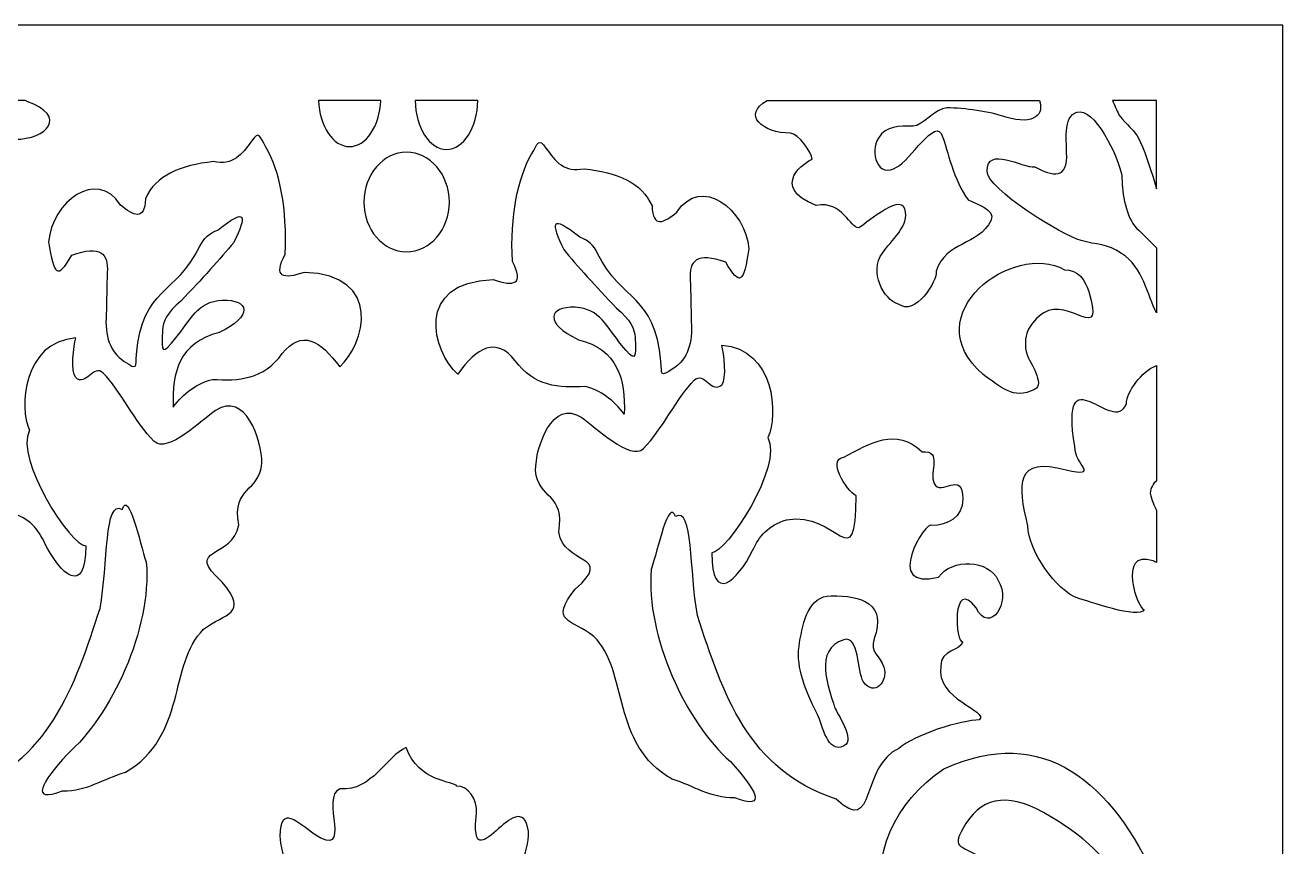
# Model space of a CAD drawing. Header units: centimetres. Extents: x -9.6 to 9.5, y -12.1 to 11.7.
# Drawn here: x 4.39 to 9.48, y 8.37 to 11.69 of the extents above; entities that cross this region are included whole.
import ezdxf

# ---------------------------------------------------------------- set-up
doc = ezdxf.new("R2010")
doc.units = ezdxf.units.CM
doc.header["$MEASUREMENT"] = 0
doc.layers.add('layer 1', color=7, linetype='Continuous')

msp = doc.modelspace()

# ---------------------------------------------------------------- linework, layer by layer
at = {"layer": 'layer 1', "color": 250}
for points, knots in [([(-9.22265, 0.29096), (-9.22265, 0.29096), (-9.623, 0.29096), (-9.623, 0.29096), (-9.623, 0.29096), (-9.623, 0.29096), (-9.623, 11.69161), (-9.623, 11.69161), (-9.623, 11.69161), (-9.623, 11.69161), (9.48269, 11.69161), (9.48269, 11.69161), (9.48269, 11.69161), (9.48269, 11.69161), (9.48269, 0.29096), (9.48269, 0.29096), (9.48269, 0.29096), (9.48269, 0.29096), (-9.22265, 0.29096), (-9.22265, 0.29096)], [0, 0, 0, 0, 0.1666667, 0.1666667, 0.1666667, 0.1666667, 0.3333333, 0.3333333, 0.3333333, 0.3333333, 0.5, 0.5, 0.5, 0.5, 0.6666667, 0.6666667, 0.6666667, 0.6666667, 1, 1, 1, 1]), ([(4.39176, 11.38668), (4.39378, 11.38543), (4.39576, 11.38415), (4.39769, 11.38283), (4.39769, 11.38283), (4.56735, 11.32326), (4.47808, 11.22963), (4.3497, 11.22963), (4.3497, 11.22963), (4.31867, 11.22963), (4.26222, 11.15018), (4.26222, 11.12465), (4.26222, 11.12465), (4.28381, 11.1187), (4.44236, 11.0117), (4.24528, 10.9374), (4.24528, 10.9374), (4.1385, 10.95746), (4.10805, 10.84294), (4.07314, 10.84662), (4.07314, 10.84662), (4.06184, 10.84945), (3.90663, 10.98847), (3.88687, 10.92322), (3.88687, 10.92322), (3.8643, 10.85513), (3.94613, 10.79271), (3.97718, 10.74448), (3.97718, 10.74448), (4.03291, 10.66788), (3.97412, 10.55629), (3.91227, 10.53737), (3.91227, 10.53737), (3.84635, 10.48605), (3.75352, 10.63114), (3.75986, 10.67071), (3.75986, 10.67071), (3.72036, 10.79555), (3.59054, 10.77002), (3.53692, 10.87782), (3.53692, 10.87782), (3.51716, 10.92038), (3.60748, 10.94592), (3.63005, 10.9601), (3.63005, 10.9601), (3.68933, 11.03615), (3.71473, 11.16514), (3.73448, 11.21544), (3.73448, 11.21544), (3.7589, 11.30334), (3.86991, 11.11327), (3.91792, 11.09345), (3.91792, 11.09345), (3.99694, 11.03954), (4.03081, 11.15586), (3.99411, 11.20977), (3.99411, 11.20977), (3.96025, 11.26083), (3.91227, 11.258), (3.85301, 11.258), (3.85301, 11.258), (3.81631, 11.258), (3.76269, 11.33176), (3.71754, 11.33176), (3.71754, 11.33176), (3.64416, 11.33176), (3.54539, 11.31758), (3.47766, 11.29488), (3.47766, 11.29488), (3.3406, 11.25357), (3.31264, 11.32715), (3.3557, 11.38668), (3.3557, 11.38668), (3.3557, 11.38668), (4.39176, 11.38668), (4.39176, 11.38668)], [0, 0, 0, 0, 0.05, 0.05, 0.05, 0.05, 0.1, 0.1, 0.1, 0.1, 0.15, 0.15, 0.15, 0.15, 0.2, 0.2, 0.2, 0.2, 0.25, 0.25, 0.25, 0.25, 0.3, 0.3, 0.3, 0.3, 0.35, 0.35, 0.35, 0.35, 0.4, 0.4, 0.4, 0.4, 0.45, 0.45, 0.45, 0.45, 0.5, 0.5, 0.5, 0.5, 0.55, 0.55, 0.55, 0.55, 0.6, 0.6, 0.6, 0.6, 0.65, 0.65, 0.65, 0.65, 0.7, 0.7, 0.7, 0.7, 0.75, 0.75, 0.75, 0.75, 0.8, 0.8, 0.8, 0.8, 0.85, 0.85, 0.85, 0.85, 0.9, 0.9, 0.9, 0.9, 1, 1, 1, 1]), ([(5.8311, 11.38668), (5.82629, 11.28256), (5.77132, 11.19997), (5.70457, 11.19997), (5.70457, 11.19997), (5.63783, 11.19997), (5.58283, 11.28256), (5.57802, 11.38668), (5.57802, 11.38668), (5.57802, 11.38668), (5.8311, 11.38668), (5.8311, 11.38668)], [0, 0, 0, 0, 0.25, 0.25, 0.25, 0.25, 0.5, 0.5, 0.5, 0.5, 1, 1, 1, 1]), ([(6.22362, 11.38668), (6.22249, 11.2772), (6.16596, 11.18845), (6.09676, 11.18845), (6.09676, 11.18845), (6.02758, 11.18845), (5.97102, 11.2772), (5.96991, 11.38668), (5.96991, 11.38668), (5.96991, 11.38668), (6.22362, 11.38668), (6.22362, 11.38668)], [0, 0, 0, 0, 0.25, 0.25, 0.25, 0.25, 0.5, 0.5, 0.5, 0.5, 1, 1, 1, 1]), ([(7.39462, 11.38668), (7.29215, 11.32837), (7.37539, 11.25427), (7.48959, 11.25426), (7.48959, 11.25426), (7.52064, 11.25426), (7.57708, 11.17482), (7.57708, 11.14929), (7.57708, 11.14929), (7.55549, 11.14333), (7.39694, 11.03634), (7.59401, 10.96204), (7.59401, 10.96204), (7.70079, 10.9821), (7.73125, 10.86757), (7.76617, 10.87126), (7.76617, 10.87126), (7.77745, 10.87409), (7.93268, 11.01311), (7.95242, 10.94785), (7.95242, 10.94785), (7.97501, 10.87976), (7.89316, 10.81734), (7.86212, 10.76911), (7.86212, 10.76911), (7.80639, 10.69252), (7.86519, 10.58093), (7.92703, 10.56201), (7.92703, 10.56201), (7.99294, 10.51069), (8.08578, 10.65577), (8.07943, 10.69535), (8.07943, 10.69535), (8.11893, 10.82018), (8.24876, 10.79465), (8.30237, 10.90246), (8.30237, 10.90246), (8.32213, 10.94502), (8.23183, 10.97055), (8.20925, 10.98474), (8.20925, 10.98474), (8.14997, 11.06078), (8.12458, 11.18977), (8.10483, 11.24008), (8.10483, 11.24008), (8.08041, 11.32798), (7.96938, 11.13791), (7.92139, 11.11808), (7.92139, 11.11808), (7.84236, 11.06418), (7.8085, 11.1805), (7.84519, 11.2344), (7.84519, 11.2344), (7.87905, 11.28547), (7.92703, 11.28263), (7.9863, 11.28263), (7.9863, 11.28263), (8.02298, 11.28263), (8.0766, 11.3564), (8.12176, 11.3564), (8.12176, 11.3564), (8.19514, 11.3564), (8.29392, 11.34221), (8.36165, 11.31951), (8.36165, 11.31951), (8.48013, 11.2838), (8.5171, 11.33396), (8.49712, 11.38668), (8.49712, 11.38668), (8.49712, 11.38668), (7.39462, 11.38668), (7.39462, 11.38668)], [0, 0, 0, 0, 0.0526316, 0.0526316, 0.0526316, 0.0526316, 0.1052632, 0.1052632, 0.1052632, 0.1052632, 0.1578947, 0.1578947, 0.1578947, 0.1578947, 0.2105263, 0.2105263, 0.2105263, 0.2105263, 0.2631579, 0.2631579, 0.2631579, 0.2631579, 0.3157895, 0.3157895, 0.3157895, 0.3157895, 0.3684211, 0.3684211, 0.3684211, 0.3684211, 0.4210526, 0.4210526, 0.4210526, 0.4210526, 0.4736842, 0.4736842, 0.4736842, 0.4736842, 0.5263158, 0.5263158, 0.5263158, 0.5263158, 0.5789474, 0.5789474, 0.5789474, 0.5789474, 0.6315789, 0.6315789, 0.6315789, 0.6315789, 0.6842105, 0.6842105, 0.6842105, 0.6842105, 0.7368421, 0.7368421, 0.7368421, 0.7368421, 0.7894737, 0.7894737, 0.7894737, 0.7894737, 0.8421053, 0.8421053, 0.8421053, 0.8421053, 0.8947368, 0.8947368, 0.8947368, 0.8947368, 1, 1, 1, 1]), ([(8.97167, 11.02911), (8.88953, 11.29683), (8.89316, 11.23496), (8.81851, 11.32884), (8.81851, 11.32884), (8.8102, 11.34834), (8.80146, 11.36753), (8.79273, 11.38668), (8.79273, 11.38668), (8.79273, 11.38668), (8.97167, 11.38668), (8.97167, 11.38668), (8.97167, 11.38668), (8.97167, 11.38668), (8.97167, 11.02911), (8.97167, 11.02911)], [0, 0, 0, 0, 0.2, 0.2, 0.2, 0.2, 0.4, 0.4, 0.4, 0.4, 0.6, 0.6, 0.6, 0.6, 1, 1, 1, 1]), ([(8.66166, 11.34081), (8.59201, 11.34081), (8.60725, 11.22703), (8.60725, 11.1767), (8.60725, 11.1767), (8.61454, 11.06436), (8.55068, 11.08041), (8.47883, 11.11762), (8.47883, 11.11762), (8.4266, 11.11325), (8.28512, 11.20515), (8.28512, 11.10012), (8.28512, 11.10012), (8.28512, 11.02806), (8.59031, 10.83933), (8.66601, 10.82005), (8.66601, 10.82005), (8.72697, 10.80036), (8.77267, 10.80911), (8.82926, 10.76754), (8.82926, 10.76754), (8.91806, 10.71185), (8.93378, 10.59636), (8.97167, 10.52652), (8.97167, 10.52652), (8.97167, 10.52652), (8.97167, 10.78999), (8.97167, 10.78999), (8.97167, 10.78999), (8.94451, 10.81679), (8.91736, 10.84358), (8.89021, 10.87037), (8.89021, 10.87037), (8.84885, 10.91195), (8.83143, 11.01041), (8.83143, 11.07168), (8.83143, 11.07168), (8.83143, 11.12666), (8.73306, 11.34081), (8.66166, 11.34081)], [0, 0, 0, 0, 0.0909091, 0.0909091, 0.0909091, 0.0909091, 0.1818182, 0.1818182, 0.1818182, 0.1818182, 0.2727273, 0.2727273, 0.2727273, 0.2727273, 0.3636364, 0.3636364, 0.3636364, 0.3636364, 0.4545455, 0.4545455, 0.4545455, 0.4545455, 0.5454545, 0.5454545, 0.5454545, 0.5454545, 0.6363636, 0.6363636, 0.6363636, 0.6363636, 0.7272727, 0.7272727, 0.7272727, 0.7272727, 0.8181818, 0.8181818, 0.8181818, 0.8181818, 1, 1, 1, 1]), ([(5.36599, 11.19757), (5.4225, 11.09959), (5.452, 10.94796), (5.44362, 10.76417), (5.44362, 10.76417), (5.39374, 10.67016), (5.43639, 10.66112), (5.52109, 10.69069), (5.52109, 10.69069), (5.84302, 10.68094), (5.76623, 10.39729), (5.66442, 10.30783), (5.66442, 10.30783), (5.58695, 10.41614), (5.50947, 10.45998), (5.432, 10.36197), (5.432, 10.36197), (5.35609, 10.25736), (5.2545, 10.25048), (5.14921, 10.25755), (5.14921, 10.25755), (5.08531, 10.24209), (5.03366, 10.20213), (4.99039, 10.1454), (4.99039, 10.1454), (4.98515, 10.2892), (5.0161, 10.40652), (5.17633, 10.44705), (5.17633, 10.44705), (5.31579, 10.51231), (5.29897, 10.58308), (5.18871, 10.57805), (5.18871, 10.57805), (5.0884, 10.57349), (5.06157, 10.49827), (5.00129, 10.42518), (5.00129, 10.42518), (4.94728, 10.35972), (4.9407, 10.35754), (4.94682, 10.45621), (4.94682, 10.45621), (4.94896, 10.49066), (4.96503, 10.52855), (5.02139, 10.57467), (5.02139, 10.57467), (5.1058, 10.66285), (5.1819, 10.74717), (5.23571, 10.8117), (5.23571, 10.8117), (5.28869, 10.92144), (5.28945, 10.95625), (5.17058, 10.86182), (5.17058, 10.86182), (5.13667, 10.85084), (5.11362, 10.82778), (5.09839, 10.79643), (5.09839, 10.79643), (5.00205, 10.59812), (4.86529, 10.63185), (4.84216, 10.35847), (4.84216, 10.35847), (4.83777, 10.30644), (4.84808, 10.29357), (4.79253, 10.32985), (4.79253, 10.32985), (4.73382, 10.3682), (4.71283, 10.43428), (4.71923, 10.52053), (4.71923, 10.52053), (4.72052, 10.57725), (4.72183, 10.63397), (4.72311, 10.69069), (4.72311, 10.69069), (4.72951, 10.76562), (4.6972, 10.8036), (4.57978, 10.7603), (4.57978, 10.7603), (4.52092, 10.66015), (4.50712, 10.67821), (4.48593, 10.81444), (4.48593, 10.81444), (4.49905, 10.97403), (4.67984, 11.11493), (4.77734, 10.96325), (4.77734, 10.96325), (4.82915, 10.92042), (4.87488, 10.89647), (4.87806, 10.98847), (4.87806, 10.98847), (4.91873, 11.08368), (5.02093, 11.12469), (5.15309, 11.13929), (5.15309, 11.13929), (5.23174, 11.12168), (5.27099, 11.16962), (5.30739, 11.22229), (5.30739, 11.22229), (5.33786, 11.26636), (5.34002, 11.24259), (5.36599, 11.19757)], [0, 0, 0, 0, 0.0384615, 0.0384615, 0.0384615, 0.0384615, 0.0769231, 0.0769231, 0.0769231, 0.0769231, 0.1153846, 0.1153846, 0.1153846, 0.1153846, 0.1538462, 0.1538462, 0.1538462, 0.1538462, 0.1923077, 0.1923077, 0.1923077, 0.1923077, 0.2307692, 0.2307692, 0.2307692, 0.2307692, 0.2692308, 0.2692308, 0.2692308, 0.2692308, 0.3076923, 0.3076923, 0.3076923, 0.3076923, 0.3461538, 0.3461538, 0.3461538, 0.3461538, 0.3846154, 0.3846154, 0.3846154, 0.3846154, 0.4230769, 0.4230769, 0.4230769, 0.4230769, 0.4615385, 0.4615385, 0.4615385, 0.4615385, 0.5, 0.5, 0.5, 0.5, 0.5384615, 0.5384615, 0.5384615, 0.5384615, 0.5769231, 0.5769231, 0.5769231, 0.5769231, 0.6153846, 0.6153846, 0.6153846, 0.6153846, 0.6538462, 0.6538462, 0.6538462, 0.6538462, 0.6923077, 0.6923077, 0.6923077, 0.6923077, 0.7307692, 0.7307692, 0.7307692, 0.7307692, 0.7692308, 0.7692308, 0.7692308, 0.7692308, 0.8076923, 0.8076923, 0.8076923, 0.8076923, 0.8461538, 0.8461538, 0.8461538, 0.8461538, 0.8846154, 0.8846154, 0.8846154, 0.8846154, 0.9230769, 0.9230769, 0.9230769, 0.9230769, 1, 1, 1, 1]), ([(6.44101, 11.16878), (6.3845, 11.0708), (6.35499, 10.91917), (6.36338, 10.73538), (6.36338, 10.73538), (6.41325, 10.64137), (6.37061, 10.63233), (6.2859, 10.6619), (6.2859, 10.6619), (5.96398, 10.65215), (6.04076, 10.3685), (6.14257, 10.27904), (6.14257, 10.27904), (6.22005, 10.38735), (6.29753, 10.43119), (6.37499, 10.33318), (6.37499, 10.33318), (6.4509, 10.22857), (6.5525, 10.22169), (6.65778, 10.22876), (6.65778, 10.22876), (6.72168, 10.2133), (6.77334, 10.17334), (6.8166, 10.11661), (6.8166, 10.11661), (6.82185, 10.26041), (6.79088, 10.37773), (6.63066, 10.41826), (6.63066, 10.41826), (6.49121, 10.48352), (6.50803, 10.55429), (6.61829, 10.54926), (6.61829, 10.54926), (6.71858, 10.5447), (6.74542, 10.46948), (6.8057, 10.39639), (6.8057, 10.39639), (6.8597, 10.33093), (6.8663, 10.32875), (6.86018, 10.42742), (6.86018, 10.42742), (6.85804, 10.46187), (6.84197, 10.49976), (6.78561, 10.54588), (6.78561, 10.54588), (6.7012, 10.63406), (6.6251, 10.71839), (6.57129, 10.78291), (6.57129, 10.78291), (6.51831, 10.89265), (6.51754, 10.92746), (6.63642, 10.83303), (6.63642, 10.83303), (6.67032, 10.82205), (6.69338, 10.79899), (6.70861, 10.76764), (6.70861, 10.76764), (6.80495, 10.56933), (6.9417, 10.60306), (6.96483, 10.32968), (6.96483, 10.32968), (6.96923, 10.27765), (6.95892, 10.26478), (7.01447, 10.30107), (7.01447, 10.30107), (7.07317, 10.33941), (7.09417, 10.40549), (7.08776, 10.49174), (7.08776, 10.49174), (7.08646, 10.54846), (7.08517, 10.60518), (7.08388, 10.6619), (7.08388, 10.6619), (7.07749, 10.73683), (7.1098, 10.77481), (7.22722, 10.73151), (7.22722, 10.73151), (7.28607, 10.63136), (7.29987, 10.64942), (7.32107, 10.78565), (7.32107, 10.78565), (7.30794, 10.94524), (7.12716, 11.08614), (7.02965, 10.93446), (7.02965, 10.93446), (6.97785, 10.89163), (6.9321, 10.86768), (6.92894, 10.95968), (6.92894, 10.95968), (6.88826, 11.05489), (6.78606, 11.0959), (6.6539, 11.1105), (6.6539, 11.1105), (6.57525, 11.09289), (6.53601, 11.14083), (6.49961, 11.1935), (6.49961, 11.1935), (6.46914, 11.23757), (6.46698, 11.2138), (6.44101, 11.16878)], [0, 0, 0, 0, 0.0384615, 0.0384615, 0.0384615, 0.0384615, 0.0769231, 0.0769231, 0.0769231, 0.0769231, 0.1153846, 0.1153846, 0.1153846, 0.1153846, 0.1538462, 0.1538462, 0.1538462, 0.1538462, 0.1923077, 0.1923077, 0.1923077, 0.1923077, 0.2307692, 0.2307692, 0.2307692, 0.2307692, 0.2692308, 0.2692308, 0.2692308, 0.2692308, 0.3076923, 0.3076923, 0.3076923, 0.3076923, 0.3461538, 0.3461538, 0.3461538, 0.3461538, 0.3846154, 0.3846154, 0.3846154, 0.3846154, 0.4230769, 0.4230769, 0.4230769, 0.4230769, 0.4615385, 0.4615385, 0.4615385, 0.4615385, 0.5, 0.5, 0.5, 0.5, 0.5384615, 0.5384615, 0.5384615, 0.5384615, 0.5769231, 0.5769231, 0.5769231, 0.5769231, 0.6153846, 0.6153846, 0.6153846, 0.6153846, 0.6538462, 0.6538462, 0.6538462, 0.6538462, 0.6923077, 0.6923077, 0.6923077, 0.6923077, 0.7307692, 0.7307692, 0.7307692, 0.7307692, 0.7692308, 0.7692308, 0.7692308, 0.7692308, 0.8076923, 0.8076923, 0.8076923, 0.8076923, 0.8461538, 0.8461538, 0.8461538, 0.8461538, 0.8846154, 0.8846154, 0.8846154, 0.8846154, 0.9230769, 0.9230769, 0.9230769, 0.9230769, 1, 1, 1, 1]), ([(5.76224, 10.97541), (5.76224, 11.0864), (5.83997, 11.17694), (5.93527, 11.17694), (5.93527, 11.17694), (6.03057, 11.17694), (6.1083, 11.0864), (6.1083, 10.97541), (6.1083, 10.97541), (6.1083, 10.86441), (6.03057, 10.77388), (5.93527, 10.77388), (5.93527, 10.77388), (5.83997, 10.77388), (5.76224, 10.86441), (5.76224, 10.97541)], [0, 0, 0, 0, 0.2, 0.2, 0.2, 0.2, 0.4, 0.4, 0.4, 0.4, 0.6, 0.6, 0.6, 0.6, 1, 1, 1, 1]), ([(8.69674, 10.61335), (8.68199, 10.66111), (8.6545, 10.70169), (8.59839, 10.70169), (8.59839, 10.70169), (8.39216, 10.81717), (7.98932, 10.5227), (8.26902, 10.27729), (8.26902, 10.27729), (8.34093, 10.22832), (8.38964, 10.17235), (8.47778, 10.21666), (8.47778, 10.21666), (8.52185, 10.23764), (8.4569, 10.32859), (8.44763, 10.35657), (8.44763, 10.35657), (8.42443, 10.42886), (8.4569, 10.48949), (8.5149, 10.5268), (8.5149, 10.5268), (8.61571, 10.59436), (8.76483, 10.39298), (8.69674, 10.61335)], [0, 0, 0, 0, 0.1428571, 0.1428571, 0.1428571, 0.1428571, 0.2857143, 0.2857143, 0.2857143, 0.2857143, 0.4285714, 0.4285714, 0.4285714, 0.4285714, 0.5714286, 0.5714286, 0.5714286, 0.5714286, 0.7142857, 0.7142857, 0.7142857, 0.7142857, 1, 1, 1, 1]), ([(4.59612, 10.42507), (4.58719, 10.39393), (4.57383, 10.28712), (4.59612, 10.26487), (4.59612, 10.26487), (4.63624, 10.22482), (4.66743, 10.32272), (4.70755, 10.28267), (4.70755, 10.28267), (4.77442, 10.21592), (4.83682, 10.08242), (4.9126, 10.00677), (4.9126, 10.00677), (4.96609, 9.95337), (5.10872, 10.09577), (5.16222, 10.13137), (5.16222, 10.13137), (5.28257, 10.21147), (5.34944, 10.01122), (5.34944, 9.91776), (5.34944, 9.91776), (5.33991, 9.79949), (5.2273, 9.8255), (5.25583, 9.66856), (5.25583, 9.66856), (5.23479, 9.53059), (5.02645, 9.57957), (5.18896, 9.43716), (5.18896, 9.43716), (5.29891, 9.30306), (5.20034, 9.31385), (5.11318, 9.24581), (5.11318, 9.24581), (4.97055, 9.1034), (5.04632, 8.8097), (4.7967, 8.6673), (4.7967, 8.6673), (4.70755, 8.64059), (4.64514, 8.59164), (4.54263, 8.59164), (4.54263, 8.59164), (4.40814, 8.54084), (4.45625, 8.62454), (4.56099, 8.73944), (4.56099, 8.73944), (4.73863, 8.89454), (4.90431, 9.246), (4.88139, 9.51726), (4.88139, 9.51726), (4.85465, 9.59736), (4.81008, 9.81097), (4.78332, 9.73086), (4.78332, 9.73086), (4.71076, 9.77547), (4.72711, 9.50993), (4.69418, 9.33036), (4.69418, 9.33036), (4.59165, 9.0144), (4.48913, 8.7029), (4.13254, 8.5872), (4.13254, 8.5872), (3.97023, 8.43193), (4.03676, 8.72331), (3.87846, 8.7919), (3.87846, 8.7919), (3.81719, 8.84793), (3.62329, 8.90804), (3.55306, 8.9076), (3.55306, 8.9076), (3.51194, 8.94453), (3.73271, 8.99186), (3.70907, 9.12565), (3.70907, 9.12565), (3.70907, 9.19241), (3.62884, 9.18795), (3.61992, 9.22355), (3.61992, 9.22355), (3.6515, 9.21095), (3.66562, 9.49278), (3.56644, 9.36151), (3.56644, 9.36151), (3.51294, 9.25026), (3.41933, 9.38376), (3.47728, 9.47276), (3.47728, 9.47276), (3.51294, 9.55709), (3.6645, 9.56218), (3.71799, 9.48611), (3.71799, 9.48611), (3.94777, 9.42626), (3.76975, 9.72024), (3.74473, 9.69526), (3.74473, 9.69526), (3.68233, 9.69526), (3.61992, 9.72642), (3.61992, 9.80206), (3.61992, 9.80206), (3.61992, 9.92222), (3.70907, 9.81097), (3.73581, 9.86437), (3.73581, 9.86437), (3.7581, 9.91332), (3.70015, 9.99787), (3.78485, 9.99342), (3.78485, 9.99342), (3.89035, 10.09421), (3.99585, 10.02777), (4.10133, 9.97117), (4.10133, 9.97117), (4.17176, 9.96494), (4.09182, 9.83648), (4.0523, 9.81541), (4.0523, 9.81541), (4.0523, 9.47235), (4.12808, 9.75778), (4.33312, 9.71751), (4.33312, 9.71751), (4.4089, 9.69526), (4.44456, 9.65076), (4.4713, 9.59291), (4.4713, 9.59291), (4.53371, 9.46831), (4.63624, 9.37486), (4.63624, 9.58401), (4.63624, 9.58401), (4.57821, 9.58138), (4.34639, 9.93514), (4.4089, 10.05127), (4.4089, 10.05127), (4.36589, 10.14104), (4.38091, 10.40887), (4.59612, 10.42507)], [0, 0, 0, 0, 0.0294118, 0.0294118, 0.0294118, 0.0294118, 0.0588235, 0.0588235, 0.0588235, 0.0588235, 0.0882353, 0.0882353, 0.0882353, 0.0882353, 0.1176471, 0.1176471, 0.1176471, 0.1176471, 0.1470588, 0.1470588, 0.1470588, 0.1470588, 0.1764706, 0.1764706, 0.1764706, 0.1764706, 0.2058824, 0.2058824, 0.2058824, 0.2058824, 0.2352941, 0.2352941, 0.2352941, 0.2352941, 0.2647059, 0.2647059, 0.2647059, 0.2647059, 0.2941176, 0.2941176, 0.2941176, 0.2941176, 0.3235294, 0.3235294, 0.3235294, 0.3235294, 0.3529412, 0.3529412, 0.3529412, 0.3529412, 0.3823529, 0.3823529, 0.3823529, 0.3823529, 0.4117647, 0.4117647, 0.4117647, 0.4117647, 0.4411765, 0.4411765, 0.4411765, 0.4411765, 0.4705882, 0.4705882, 0.4705882, 0.4705882, 0.5, 0.5, 0.5, 0.5, 0.5294118, 0.5294118, 0.5294118, 0.5294118, 0.5588235, 0.5588235, 0.5588235, 0.5588235, 0.5882353, 0.5882353, 0.5882353, 0.5882353, 0.6176471, 0.6176471, 0.6176471, 0.6176471, 0.6470588, 0.6470588, 0.6470588, 0.6470588, 0.6764706, 0.6764706, 0.6764706, 0.6764706, 0.7058824, 0.7058824, 0.7058824, 0.7058824, 0.7352941, 0.7352941, 0.7352941, 0.7352941, 0.7647059, 0.7647059, 0.7647059, 0.7647059, 0.7941176, 0.7941176, 0.7941176, 0.7941176, 0.8235294, 0.8235294, 0.8235294, 0.8235294, 0.8529412, 0.8529412, 0.8529412, 0.8529412, 0.8823529, 0.8823529, 0.8823529, 0.8823529, 0.9117647, 0.9117647, 0.9117647, 0.9117647, 0.9411765, 0.9411765, 0.9411765, 0.9411765, 1, 1, 1, 1]), ([(7.21088, 10.39628), (7.2198, 10.36514), (7.23316, 10.25833), (7.21088, 10.23608), (7.21088, 10.23608), (7.17076, 10.19603), (7.13956, 10.29393), (7.09944, 10.25388), (7.09944, 10.25388), (7.03258, 10.18713), (6.97018, 10.05363), (6.8944, 9.97798), (6.8944, 9.97798), (6.84091, 9.92458), (6.69827, 10.06698), (6.64478, 10.10258), (6.64478, 10.10258), (6.52443, 10.18268), (6.45756, 9.98243), (6.45756, 9.88898), (6.45756, 9.88898), (6.46707, 9.7707), (6.5797, 9.79671), (6.55117, 9.63977), (6.55117, 9.63977), (6.5722, 9.50181), (6.78053, 9.55078), (6.61804, 9.40837), (6.61804, 9.40837), (6.50809, 9.27427), (6.60664, 9.28506), (6.69382, 9.21702), (6.69382, 9.21702), (6.83645, 9.07461), (6.76068, 8.78091), (7.0103, 8.63851), (7.0103, 8.63851), (7.09944, 8.61181), (7.16185, 8.56286), (7.26437, 8.56286), (7.26437, 8.56286), (7.39885, 8.51205), (7.35075, 8.59575), (7.246, 8.71065), (7.246, 8.71065), (7.06837, 8.86575), (6.90269, 9.21721), (6.9256, 9.48847), (6.9256, 9.48847), (6.95235, 9.56857), (6.99692, 9.78218), (7.02367, 9.70207), (7.02367, 9.70207), (7.09624, 9.74668), (7.07988, 9.48115), (7.11282, 9.30157), (7.11282, 9.30157), (7.21534, 8.98561), (7.31787, 8.67411), (7.67446, 8.55841), (7.67446, 8.55841), (7.83677, 8.40314), (7.77023, 8.69452), (7.92854, 8.76311), (7.92854, 8.76311), (7.98981, 8.81915), (8.1837, 8.87925), (8.25394, 8.87881), (8.25394, 8.87881), (8.29506, 8.91574), (8.07429, 8.96307), (8.09792, 9.09686), (8.09792, 9.09686), (8.09792, 9.16362), (8.17816, 9.15916), (8.18707, 9.19476), (8.18707, 9.19476), (8.1555, 9.18216), (8.14137, 9.464), (8.24056, 9.33272), (8.24056, 9.33272), (8.29405, 9.22147), (8.38766, 9.35497), (8.32972, 9.44397), (8.32972, 9.44397), (8.29405, 9.5283), (8.1425, 9.53339), (8.089, 9.45732), (8.089, 9.45732), (7.85923, 9.39747), (8.03725, 9.69145), (8.06226, 9.66647), (8.06226, 9.66647), (8.12467, 9.66647), (8.18707, 9.69763), (8.18707, 9.77328), (8.18707, 9.77328), (8.18707, 9.89343), (8.09792, 9.78218), (8.07118, 9.83558), (8.07118, 9.83558), (8.04889, 9.88453), (8.10683, 9.96908), (8.02215, 9.96463), (8.02215, 9.96463), (7.91665, 10.06542), (7.81115, 9.99898), (7.70567, 9.94238), (7.70567, 9.94238), (7.63523, 9.93615), (7.71518, 9.8077), (7.75469, 9.78662), (7.75469, 9.78662), (7.75469, 9.44356), (7.67892, 9.72899), (7.47388, 9.68872), (7.47388, 9.68872), (7.3981, 9.66647), (7.36244, 9.62197), (7.3357, 9.56412), (7.3357, 9.56412), (7.27328, 9.43952), (7.17076, 9.34607), (7.17076, 9.55522), (7.17076, 9.55522), (7.22879, 9.55259), (7.4606, 9.90635), (7.3981, 10.02248), (7.3981, 10.02248), (7.44111, 10.11225), (7.42609, 10.38008), (7.21088, 10.39628)], [0, 0, 0, 0, 0.0294118, 0.0294118, 0.0294118, 0.0294118, 0.0588235, 0.0588235, 0.0588235, 0.0588235, 0.0882353, 0.0882353, 0.0882353, 0.0882353, 0.1176471, 0.1176471, 0.1176471, 0.1176471, 0.1470588, 0.1470588, 0.1470588, 0.1470588, 0.1764706, 0.1764706, 0.1764706, 0.1764706, 0.2058824, 0.2058824, 0.2058824, 0.2058824, 0.2352941, 0.2352941, 0.2352941, 0.2352941, 0.2647059, 0.2647059, 0.2647059, 0.2647059, 0.2941176, 0.2941176, 0.2941176, 0.2941176, 0.3235294, 0.3235294, 0.3235294, 0.3235294, 0.3529412, 0.3529412, 0.3529412, 0.3529412, 0.3823529, 0.3823529, 0.3823529, 0.3823529, 0.4117647, 0.4117647, 0.4117647, 0.4117647, 0.4411765, 0.4411765, 0.4411765, 0.4411765, 0.4705882, 0.4705882, 0.4705882, 0.4705882, 0.5, 0.5, 0.5, 0.5, 0.5294118, 0.5294118, 0.5294118, 0.5294118, 0.5588235, 0.5588235, 0.5588235, 0.5588235, 0.5882353, 0.5882353, 0.5882353, 0.5882353, 0.6176471, 0.6176471, 0.6176471, 0.6176471, 0.6470588, 0.6470588, 0.6470588, 0.6470588, 0.6764706, 0.6764706, 0.6764706, 0.6764706, 0.7058824, 0.7058824, 0.7058824, 0.7058824, 0.7352941, 0.7352941, 0.7352941, 0.7352941, 0.7647059, 0.7647059, 0.7647059, 0.7647059, 0.7941176, 0.7941176, 0.7941176, 0.7941176, 0.8235294, 0.8235294, 0.8235294, 0.8235294, 0.8529412, 0.8529412, 0.8529412, 0.8529412, 0.8823529, 0.8823529, 0.8823529, 0.8823529, 0.9117647, 0.9117647, 0.9117647, 0.9117647, 0.9411765, 0.9411765, 0.9411765, 0.9411765, 1, 1, 1, 1]), ([(8.97167, 10.314), (8.90982, 10.29005), (8.84938, 10.20464), (8.84938, 10.15972), (8.84938, 10.15972), (8.797, 10.02295), (8.57748, 10.37526), (8.64034, 9.98514), (8.64034, 9.98514), (8.64034, 9.90965), (8.74612, 9.86247), (8.60533, 9.89078), (8.60533, 9.89078), (8.4008, 9.95041), (8.40948, 9.83172), (8.45044, 9.66431), (8.45044, 9.66431), (8.45044, 9.56523), (8.56777, 9.40009), (8.65226, 9.37178), (8.65226, 9.37178), (8.6898, 9.36235), (8.90231, 9.28338), (8.92109, 9.32584), (8.92109, 9.32584), (8.89829, 9.31884), (8.80661, 9.57329), (8.95733, 9.52276), (8.95733, 9.52276), (8.96206, 9.52035), (8.96686, 9.51818), (8.97167, 9.51628), (8.97167, 9.51628), (8.97167, 9.51628), (8.97167, 9.7264), (8.97167, 9.7264), (8.97167, 9.7264), (8.96154, 9.7449), (8.95251, 9.76752), (8.9454, 9.79727), (8.9454, 9.79727), (8.94801, 9.81913), (8.95819, 9.83596), (8.97167, 9.84793), (8.97167, 9.84793), (8.97167, 9.84793), (8.97167, 10.314), (8.97167, 10.314)], [0, 0, 0, 0, 0.0769231, 0.0769231, 0.0769231, 0.0769231, 0.1538462, 0.1538462, 0.1538462, 0.1538462, 0.2307692, 0.2307692, 0.2307692, 0.2307692, 0.3076923, 0.3076923, 0.3076923, 0.3076923, 0.3846154, 0.3846154, 0.3846154, 0.3846154, 0.4615385, 0.4615385, 0.4615385, 0.4615385, 0.5384615, 0.5384615, 0.5384615, 0.5384615, 0.6153846, 0.6153846, 0.6153846, 0.6153846, 0.6923077, 0.6923077, 0.6923077, 0.6923077, 0.7692308, 0.7692308, 0.7692308, 0.7692308, 0.8461538, 0.8461538, 0.8461538, 0.8461538, 1, 1, 1, 1]), ([(7.52636, 9.19294), (7.51083, 9.10206), (7.53759, 9.02261), (7.59867, 8.90066), (7.59867, 8.90066), (7.61951, 8.85673), (7.63805, 8.74114), (7.70519, 8.77351), (7.70519, 8.77351), (7.75614, 8.79894), (7.6751, 8.90528), (7.66815, 8.93072), (7.66815, 8.93072), (7.64268, 9.01163), (7.58247, 9.16421), (7.70519, 9.20352), (7.70519, 9.20352), (7.76772, 9.22432), (7.76078, 9.07174), (7.78394, 9.03475), (7.78394, 9.03475), (7.82793, 8.97002), (7.88583, 9.03244), (7.8673, 9.09255), (7.8673, 9.09255), (7.85341, 9.13879), (7.8094, 9.15034), (7.82793, 9.20814), (7.82793, 9.20814), (7.8804, 9.34938), (7.77712, 9.38268), (7.65438, 9.38158), (7.65438, 9.38158), (7.56293, 9.38078), (7.54052, 9.27585), (7.52636, 9.19294)], [0, 0, 0, 0, 0.1, 0.1, 0.1, 0.1, 0.2, 0.2, 0.2, 0.2, 0.3, 0.3, 0.3, 0.3, 0.4, 0.4, 0.4, 0.4, 0.5, 0.5, 0.5, 0.5, 0.6, 0.6, 0.6, 0.6, 0.7, 0.7, 0.7, 0.7, 0.8, 0.8, 0.8, 0.8, 1, 1, 1, 1]), ([(8.97167, 8.22458), (8.79281, 8.62283), (8.51622, 8.86624), (8.10981, 8.68096), (8.10981, 8.68096), (7.90616, 8.54129), (7.8186, 8.34367), (7.85856, 8.0824), (7.85856, 8.0824), (7.94135, 7.77356), (8.11837, 7.74697), (8.33821, 7.84868), (8.33821, 7.84868), (8.49143, 7.99611), (8.49712, 8.1638), (8.25981, 8.32131), (8.25981, 8.32131), (8.17577, 8.3771), (8.13418, 8.35505), (8.19976, 8.45913), (8.19976, 8.45913), (8.27259, 8.5747), (8.38356, 8.58426), (8.54378, 8.48714), (8.54378, 8.48714), (8.69038, 8.39764), (8.81275, 8.29056), (8.86031, 8.12916), (8.86031, 8.12916), (8.90232, 7.98659), (8.97771, 7.73997), (8.73792, 7.99119), (8.73792, 7.99119), (8.55616, 8.11846), (8.49446, 7.98184), (8.60058, 7.77398), (8.60058, 7.77398), (8.70739, 7.62651), (8.82851, 7.48133), (8.97167, 7.35641), (8.97167, 7.35641), (8.97167, 7.35641), (8.97167, 8.22458), (8.97167, 8.22458)], [0, 0, 0, 0, 0.0833333, 0.0833333, 0.0833333, 0.0833333, 0.1666667, 0.1666667, 0.1666667, 0.1666667, 0.25, 0.25, 0.25, 0.25, 0.3333333, 0.3333333, 0.3333333, 0.3333333, 0.4166667, 0.4166667, 0.4166667, 0.4166667, 0.5, 0.5, 0.5, 0.5, 0.5833333, 0.5833333, 0.5833333, 0.5833333, 0.6666667, 0.6666667, 0.6666667, 0.6666667, 0.75, 0.75, 0.75, 0.75, 0.8333333, 0.8333333, 0.8333333, 0.8333333, 1, 1, 1, 1]), ([(5.93339, 8.76683), (5.98229, 8.62577), (6.13075, 8.63074), (6.13869, 8.61106), (6.13869, 8.61106), (6.18325, 8.61302), (6.22356, 8.55736), (6.21764, 8.5005), (6.21764, 8.5005), (6.18639, 8.20042), (6.39299, 8.63793), (6.42922, 8.42803), (6.42922, 8.42803), (6.42922, 8.33458), (6.37887, 8.2528), (6.35175, 8.16712), (6.35175, 8.16712), (6.33625, 8.1165), (6.38661, 8.1165), (6.41373, 8.14376), (6.41373, 8.14376), (6.47183, 8.20217), (6.49895, 8.27227), (6.49895, 8.13597), (6.49895, 8.13597), (6.53005, 7.92947), (6.45782, 7.77883), (6.35562, 7.67256), (6.35562, 7.67256), (6.26374, 7.56457), (6.05652, 7.49946), (6.02635, 7.32208), (6.02635, 7.32208), (5.89568, 7.07135), (5.90611, 7.1623), (5.84041, 7.3104), (5.84041, 7.3104), (5.75778, 7.40516), (5.68676, 7.50381), (5.60411, 7.59857), (5.60411, 7.59857), (5.54601, 7.66088), (5.38719, 7.7115), (5.37944, 7.82054), (5.37944, 7.82054), (5.34448, 7.95035), (5.31859, 8.08016), (5.3562, 8.20996), (5.3562, 8.20996), (5.35233, 8.26837), (5.4143, 8.10871), (5.48404, 8.14376), (5.48404, 8.14376), (5.49178, 8.14765), (5.42205, 8.34626), (5.42205, 8.40857), (5.42205, 8.40857), (5.42205, 8.54097), (5.49953, 8.45919), (5.56151, 8.41635), (5.56151, 8.41635), (5.7242, 8.30732), (5.58088, 8.57212), (5.6661, 8.59938), (5.6661, 8.59938), (5.79588, 8.58964), (5.85527, 8.73502), (5.93339, 8.76683)], [0, 0, 0, 0, 0.0555556, 0.0555556, 0.0555556, 0.0555556, 0.1111111, 0.1111111, 0.1111111, 0.1111111, 0.1666667, 0.1666667, 0.1666667, 0.1666667, 0.2222222, 0.2222222, 0.2222222, 0.2222222, 0.2777778, 0.2777778, 0.2777778, 0.2777778, 0.3333333, 0.3333333, 0.3333333, 0.3333333, 0.3888889, 0.3888889, 0.3888889, 0.3888889, 0.4444444, 0.4444444, 0.4444444, 0.4444444, 0.5, 0.5, 0.5, 0.5, 0.5555556, 0.5555556, 0.5555556, 0.5555556, 0.6111111, 0.6111111, 0.6111111, 0.6111111, 0.6666667, 0.6666667, 0.6666667, 0.6666667, 0.7222222, 0.7222222, 0.7222222, 0.7222222, 0.7777778, 0.7777778, 0.7777778, 0.7777778, 0.8333333, 0.8333333, 0.8333333, 0.8333333, 0.8888889, 0.8888889, 0.8888889, 0.8888889, 1, 1, 1, 1])]:
    msp.add_open_spline(points, degree=3, knots=knots, dxfattribs=at)

doc.saveas('drawing.dxf')
